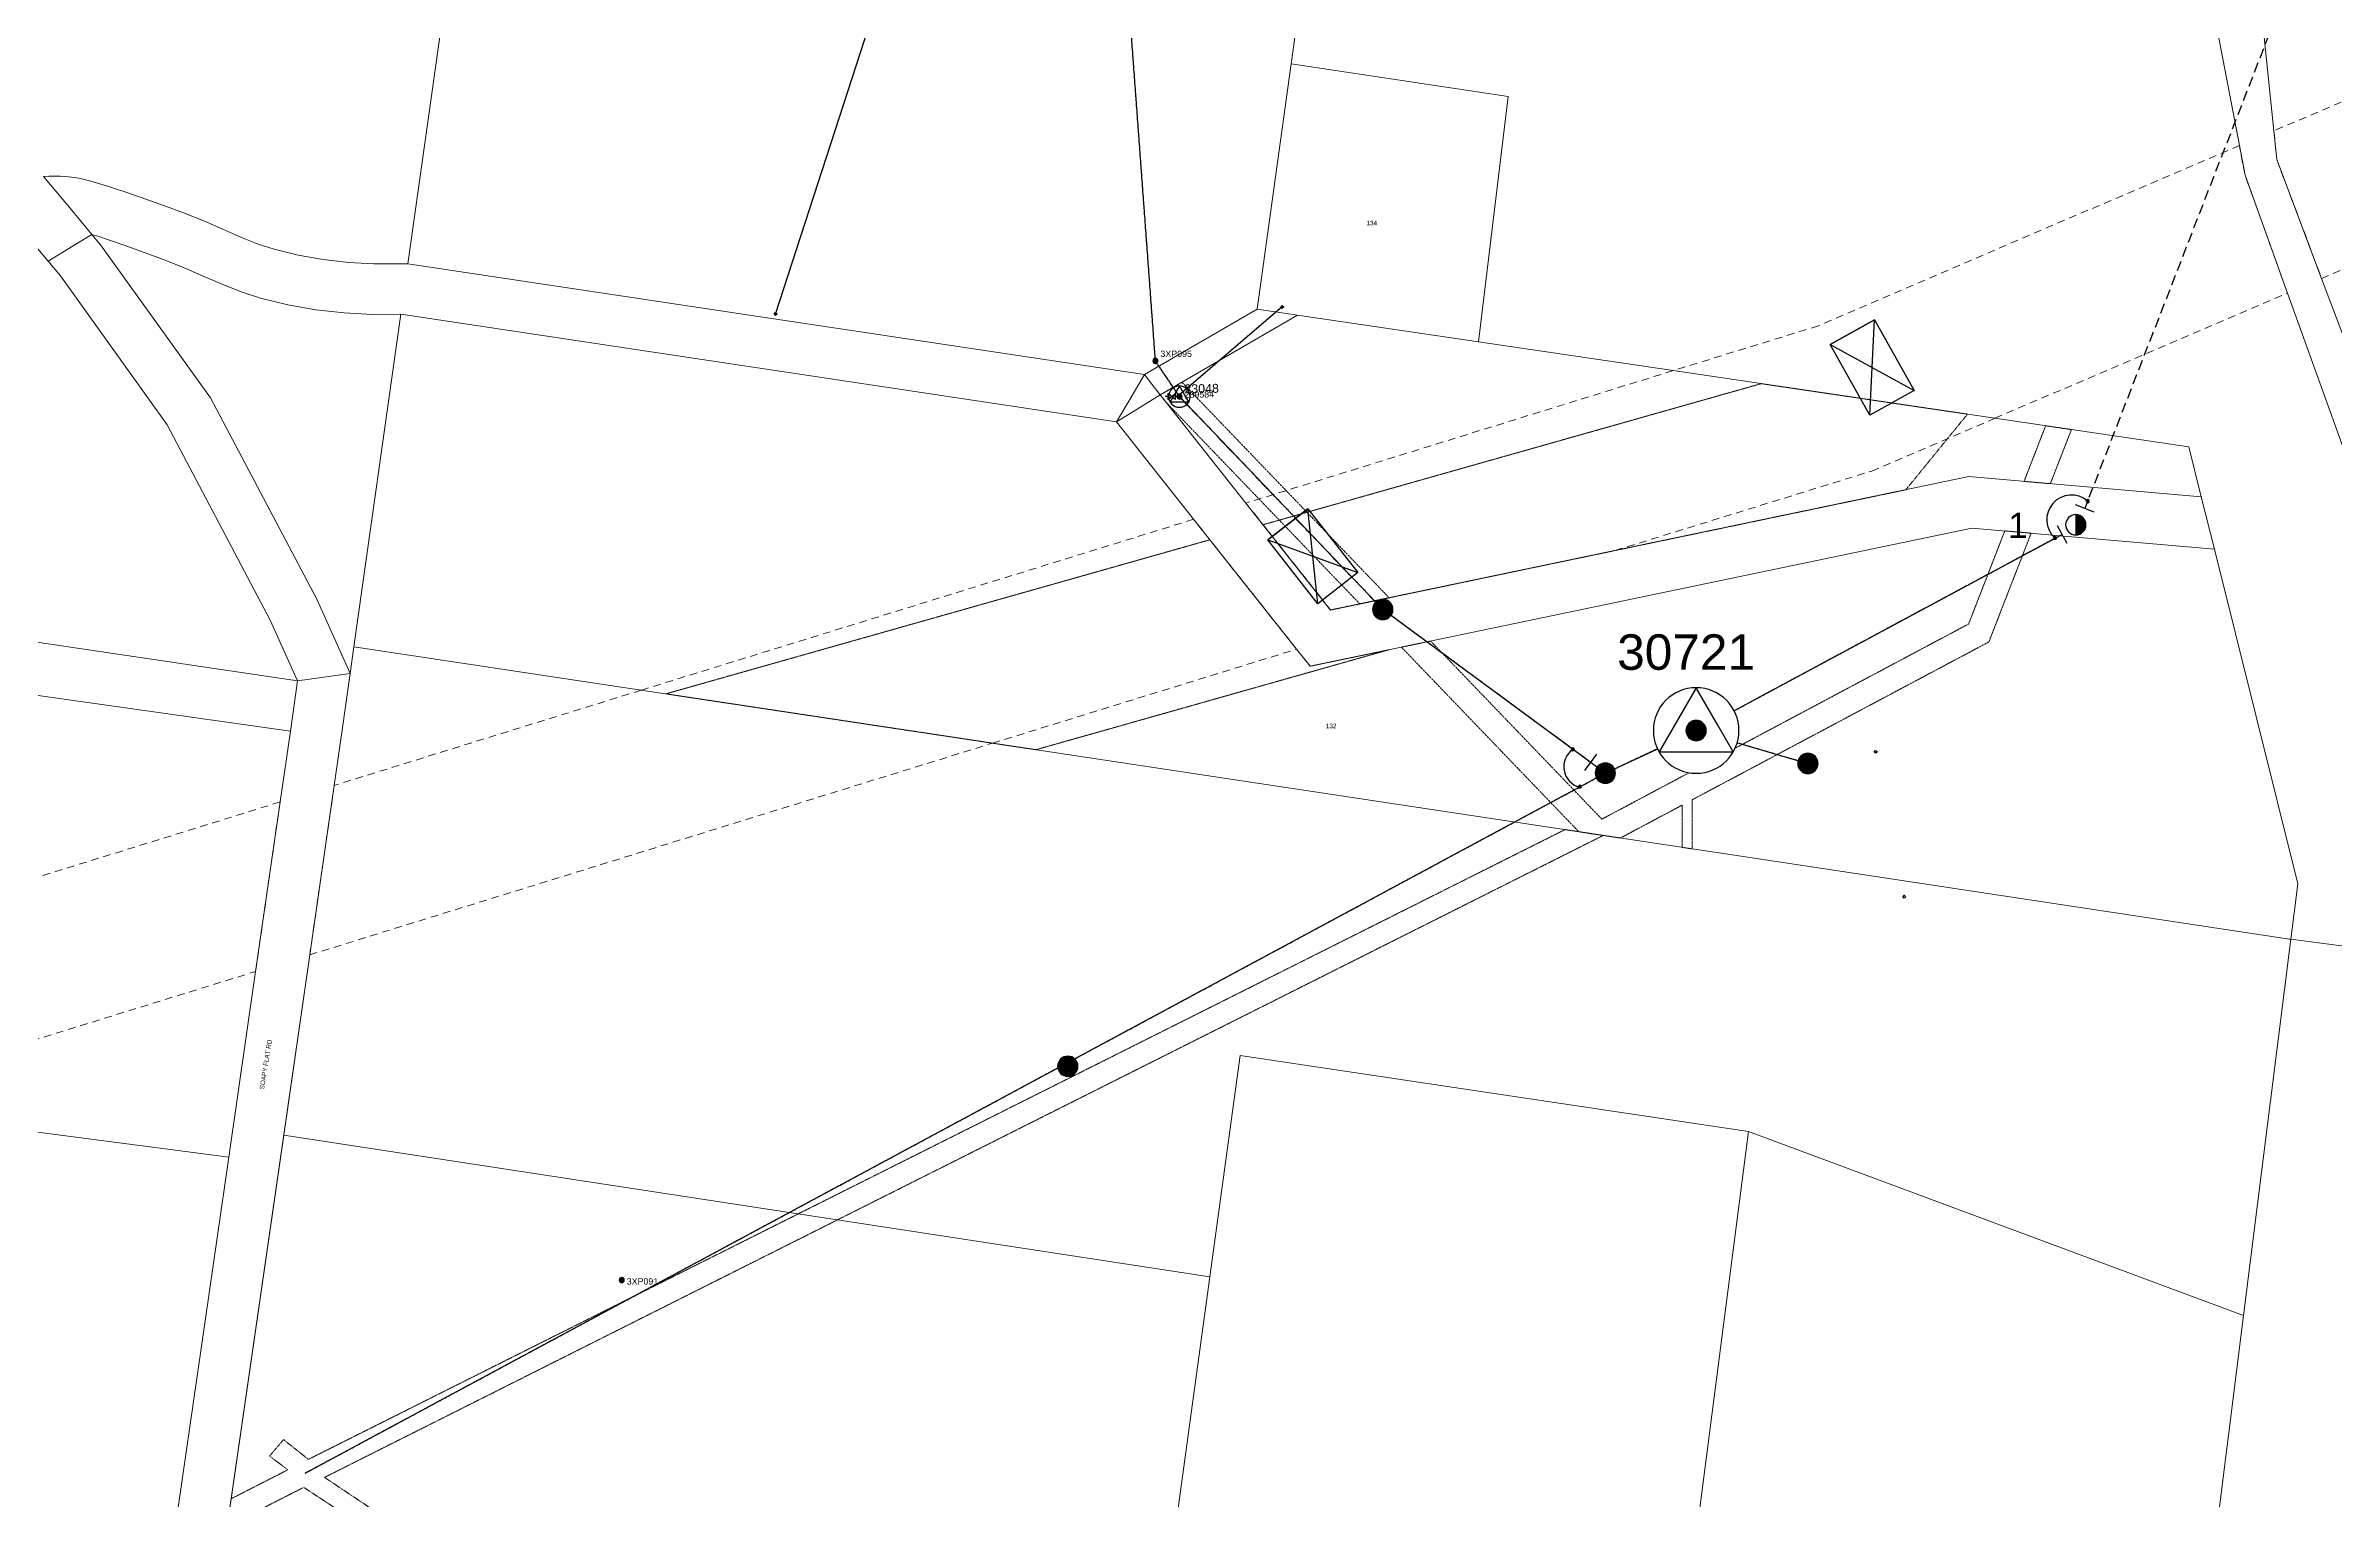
# Model space of a CAD drawing. Header units: metres. Extents: x 253555 to 263174, y 6188199 to 6193202.
# Drawn here: x 257170 to 258073, y 6189116 to 6189690 of the extents above; entities that cross this region are included whole.
import ezdxf
from ezdxf.enums import TextEntityAlignment as Align

# ---------------------------------------------------------------- set-up
doc = ezdxf.new("R2010")
doc.units = ezdxf.units.M
for name, pattern in [('Cable Exist OH', [1, 1, 0]), ('Cable New OH', [6, 4, -2]), ('Dash', [5, 3, -2]), ('HIDDEN', [0.375, 0.25, -0.125]), ('HIDDEN2', [0.1875, 0.125, -0.0625])]:
    doc.linetypes.add(name, pattern=pattern)
doc.layers.get('0').update_dxf_attribs({"color": 6})
for name, color, linetype in [('_User_HV_Exist', 7, 'Continuous'), ('Equip_LV_EXT', 7, 'Continuous'), ('Mains_HV_EXT', 7, 'Continuous'), ('Mains_HV_New_B10', 2, 'Continuous'), ('Mains_LV_EXT', 7, 'Continuous'), ('Notes_SP_MISC', 7, 'Continuous'), ('OH_Details_SP_MISC', 7, 'Continuous'), ('Services_SP_EXT', 7, 'Continuous'), ('Sub_SP_TR_HV_LV_EXT', 7, 'Continuous'), ('Sub_SP_TR_HV_LV_MOD', 3, 'Continuous'), ('SupportsOH_SP_EXT', 7, 'Continuous'), ('SupportsOH_SP_TR_HV_LV_SL_EXT', 7, 'Continuous'), ('SupportsOH_SP_TR_HV_LV_SL_MOD', 3, 'Continuous'), ('SupportsOH_SP_TR_HV_LV_SL_NEW', 2, 'Continuous')]:
    doc.layers.add(name, color=color, linetype=linetype)
for name, color, linetype, lineweight in [('Cadastre Easements_SP_EXT', 9, 'Continuous', 5), ('Cadastre Land Parcels_SP_EXT', 9, 'Continuous', 5), ('Cadastre Other Property_SP_EXT', 9, 'HIDDEN', 5), ('Cadastre Roads_SP_EXT', 9, 'Continuous', 5)]:
    doc.layers.add(name, color=color, linetype=linetype, lineweight=lineweight)
doc.styles.add('POLE_LABEL', font='arial.ttf')
doc.styles.get("Standard").update_dxf_attribs({"font": 'arial.ttf'})

# ---------------------------------------------------------------- blocks, each defined once
blk = doc.blocks.new('SUB_POLE_EXT')
blk.add_wipeout([(0, 4.22), (0.42, 4.2), (0.83, 4.14), (1.21, 4.05), (1.62, 3.9), (1.99, 3.72), (2.35, 3.51), (2.68, 3.26), (2.99, 2.99), (3.28, 2.66), (3.52, 2.34), (3.76, 1.92), (3.9, 1.62), (4.04, 1.23), (4.18, 0.63), (4.22, 0), (4.18, -0.61), (4.06, -1.15), (3.9, -1.62), (3.58, -2.24), (3.22, -2.73), (2.97, -3.01), (2.68, -3.26), (2.36, -3.5), (2, -3.72), (1.64, -3.89), (1.25, -4.03), (0.82, -4.14), (0.42, -4.2), (0, -4.22), (-0.41, -4.2), (-0.8, -4.15), (-1.21, -4.05), (-1.62, -3.9), (-1.99, -3.73), (-2.35, -3.51), (-2.68, -3.26), (-2.96, -3.02), (-3.23, -2.72), (-3.51, -2.35), (-3.71, -2.01), (-3.91, -1.6), (-4.05, -1.21), (-4.16, -0.76), (-4.22, -0.14), (-4.21, 0.39), (-4.14, 0.83), (-4.03, 1.27), (-3.9, 1.63), (-3.71, 2.02), (-3.5, 2.37), (-3.28, 2.67), (-2.99, 2.99), (-2.68, 3.27), (-2.33, 3.52), (-1.98, 3.73), (-1.63, 3.9), (-1.2, 4.05), (-0.78, 4.15), (-0.4, 4.21)])
blk.add_line((2.16, 0.48), (2.16, 0.48, 0))
blk.add_lwpolyline([(-4.22, 0, 1), (4.22, 0, 1)], format="xyb", close=True)
blk.add_lwpolyline([(2.14, 0.52), (0, 4.22), (-3.66, -2.11), (3.66, -2.11)], close=True)
for tag, height, flags, p in [('ASSET_NUM', 3.5, 8, (2, 2)), ('STREET_CODE', 0.2, 9, (1.5, 0)), ('CONSTRUCTED_VOLTAGE', 0.2, 9, (1.5, -0.2)), ('OPERATING_VOLTAGE', 0.2, 9, (1.5, -0.6)), ('OPERATED_BY', 0.2, 9, (1.5, -0.8)), ('ORIENTATION', 0.2, 9, (1.5, -1.2)), ('OWNED_BY', 0.2, 9, (1.5, -1.4)), ('SECONDARY_VOLTAGE', 0.2, 9, (1.5, -1.6)), ('STATE', 0.2, 9, (1.5, -1.8)), ('SUBSTATION_TYPE', 0.2, 9, (1.5, -2)), ('NO_PHASES', 0.2, 9, (1.5, -0.4)), ('MAINTAINED_BY', 0.2, 9, (1.5, -1)), ('USAGE', 0.2, 9, (1.5, -2.2)), ('STREETNAME', 0.2, 9, (1.5, -2.8)), ('SUBURB', 0.2, 9, (1.5, -3)), ('Z', 0.2, 1, (1.5, -3.4)), ('LEGEND', 0.2, 9, (1.5, -2.4)), ('LOCATION', 0.2, 9, (1.5, -2.6)), ('NOTES', 0.2, 9, (1.5, -3.2))]:
    blk.add_attdef(tag, text='', height=height, dxfattribs=dict(flags=flags)).set_placement(p, align=Align.MIDDLE_LEFT)
blk = doc.blocks.new('LV_OH_LINKS_DISTFUSE_EXT')
for p, q in [((0, 0), (0.96, 0)), ((3.84, 0), (4.8, 0))]:
    blk.add_line(p, q)
blk.add_lwpolyline([(3.84, -1.2), (3.84, 1.2), (0.96, -1.2), (0.96, 1.2)], close=True)
at = {"flags": 9}
for tag, p in [('ACTUAL_STATUS', (0, 0)), ('CONSTRUCTED_VOLTAGE', (0, -0.2)), ('OPERATING_VOLTAGE', (0, -0.6)), ('ORIENTATION', (0, -0.8)), ('OWNED_BY', (0, -1)), ('STATE', (0, -1.2)), ('SWITCH_TYPE', (0, -1.4)), ('NO_PHASES', (0, -0.4)), ('USAGE', (0, -1.6)), ('NOTES', (0, -1.8))]:
    blk.add_attdef(tag, text='', height=0.2, dxfattribs=at).set_placement(p, align=Align.MIDDLE_LEFT)
at = {"flags": 1}
blk.add_attdef('Z', (0, 0), '', height=0.2, dxfattribs=at)
blk = doc.blocks.new('CCP_EXT')
blk.add_wipeout([(0, 0.57), (0.57, 0), (0, -0.57), (-0.57, 0)])
blk.add_lwpolyline([(-0.57, 0), (0, 0.57), (0.57, 0), (0, -0.57), (-0.57, 0)])
at = {"flags": 1}
blk.add_attdef('Z', (0, 0), '', height=0.2, dxfattribs=at)
at = {"flags": 9}
for tag, p in [('CCP_TYPE', (0, 0)), ('CONSTRUCTED_VOLTAGE', (0, -0.2)), ('OPERATING_VOLTAGE', (0, -0.6)), ('ORIENTATION', (0, -0.8)), ('OWNED_BY', (0, -1)), ('STATE', (0, -1.8)), ('NO_PHASES', (0, -0.4)), ('USAGE', (0, -1.2)), ('LEGEND', (0, -1.4)), ('LIFE_SUPPORT', (0, -1.6)), ('NOTES', (0, -2))]:
    blk.add_attdef(tag, text='', height=0.2, dxfattribs=at).set_placement(p, align=Align.MIDDLE_LEFT)
blk = doc.blocks.new('POLE_EXT')
blk.add_hatch(color=256).paths.add_polyline_path([(-1, 0, 1), (1, 0, 1)])
blk.add_lwpolyline([(-1, 0, 1), (1, 0, 1)], format="xyb", close=True)
for tag, height, flags, p in [('pNumber', 2.5, 8, (-17.84, 2.07)), ('OWNED_BY', 0.2, 9, (1.35, -0.4)), ('SPECIAL_USE', 0.2, 9, (1.35, -0.8)), ('STATE', 0.2, 9, (1.35, -1)), ('cLV', 0.2, 9, (1.35, -1.4)), ('hDepth', 0.2, 9, (1.35, -1.6)), ('hDia', 0.2, 9, (1.35, -1.8)), ('cHV', 0.2, 9, (1.35, -2)), ('PARENT', 0.2, 9, (1.35, -0.6)), ('USAGE', 0.2, 9, (1.35, -1.2)), ('LBRACKET', 0.2, 9, (1.35, -2.2)), ('cLinedev', 0.2, 9, (1.35, -3.4)), ('pExisting', 0.2, 9, (1.35, -3.8)), ('pFooting', 0.2, 9, (1.35, -4.4)), ('pNew', 0.2, 9, (1.35, -4.6)), ('LExisting', 0.2, 9, (1.35, -2.4)), ('LANTNUMBER', 0.2, 9, (1.35, -2.6)), ('LOther', 0.2, 9, (1.35, -2.8)), ('LRemove', 0.2, 9, (1.35, -3)), ('LEGEND', 0.2, 9, (1.35, -3.2)), ('LOCATION', 0.2, 9, (1.35, -3.6)), ('PFNUMBER', 0.2, 9, (1.35, -4)), ('NEWPFNUMBER', 0.2, 9, (1.35, -4.2)), ('pRelocate', 0.2, 9, (1.35, -5)), ('pRemove', 0.2, 9, (1.35, -5.2)), ('pReplace', 0.2, 9, (1.35, -5.4)), ('pStay', 0.2, 9, (1.35, -5.6)), ('pType', 0.2, 9, (1.35, -5.8)), ('cspan', 0.2, 9, (1.35, -6)), ('STREETNAME', 0.2, 9, (1.35, -6.2)), ('SUBURB', 0.2, 9, (1.35, -6.4)), ('NOTES', 0.2, 9, (1.35, -6.6)), ('MAINTAINED_BY', 0.2, 9, (1.36, -6.81)), ('OPERATED_BY', 0.2, 9, (1.36, -7.01))]:
    blk.add_attdef(tag, text='', height=height, dxfattribs=dict(flags=flags)).set_placement(p, align=Align.MIDDLE_LEFT)
at = {"style": 'POLE_LABEL'}
for tag, height, flags, p in [('ASSET_NUM', 2.5, 8, (2, 2)), ('STRUCTURE_PLANT_NUMBER', 0.2, 9, (1.35, 0.03)), ('STREET_CODE', 0.2, 9, (1.35, -0.2))]:
    blk.add_attdef(tag, text='', height=height, dxfattribs=dict(at, flags=flags)).set_placement(p, align=Align.MIDDLE_LEFT)
at = {"flags": 1}
blk.add_attdef('Z', (1.35, -7.33), '', height=0.2, dxfattribs=at)
blk = doc.blocks.new('End Shackle_NEW')
at = {"flags": 9}
for tag, p in [('OPERATED_BY', (0, -2.01)), ('USAGE', (0, -1.4)), ('NOTES', (0, -1.6)), ('MAINTAINED_BY', (0, -1.81))]:
    blk.add_attdef(tag, text='', height=0.2, dxfattribs=at).set_placement(p, align=Align.MIDDLE_LEFT)
blk.add_wipeout([(-0.25, 0), (-0.25, 1.81), (0.25, 1.82), (0.25, 0)])
blk.add_line((1, 1.81), (-1, 1.81))
at = {"flags": 1}
blk.add_attdef('Z', (0, 0), '', height=0.2, dxfattribs=at)
at = {"flags": 9}
for tag, p in [('CONNECTOR_TYPE', (0, 0)), ('CONSTRUCTED_VOLTAGE', (0, -0.2)), ('OPERATING_VOLTAGE', (0, -0.6)), ('ORIENTATION', (0, -0.8)), ('OWNED_BY', (0, -1)), ('STATE', (0, -1.2)), ('NO_PHASES', (0, -0.4))]:
    blk.add_attdef(tag, text='', height=0.2, dxfattribs=at).set_placement(p, align=Align.MIDDLE_LEFT)
blk = doc.blocks.new('BOND POINT')
blk.add_hatch(color=256).paths.add_polyline_path([(-1, 0, 1), (1, 0, 1)])
blk.add_lwpolyline([(-1, 0, 1), (1, 0, 1)], format="xyb", close=True)
blk = doc.blocks.new('POLE_REPLACE_NEW')
for tag, flags, p in [('cLinedev', 9, (1.5, -3.2)), ('LANTNUMBER', 9, (1.5, -2.4)), ('LOther', 9, (1.5, -2.6)), ('LRemove', 9, (1.5, -2.8)), ('LEGEND', 9, (1.5, -3)), ('pExisting', 9, (1.5, -3.4)), ('PFNUMBER', 9, (1.5, -3.6)), ('NEWPFNUMBER', 9, (1.5, -3.8)), ('pFooting', 9, (1.5, -4)), ('pNew', 9, (1.5, -4.2)), ('pNumber', 9, (1.5, -4.4)), ('pRelocate', 9, (1.5, -4.6)), ('cspan', 9, (1.5, -5.6)), ('SUBURB', 9, (1.5, -5.8)), ('STREETNAME', 9, (1.5, -6)), ('OPERATED_BY', 9, (1.5, -6.6)), ('pRemove', 9, (1.5, -4.8)), ('pReplace', 9, (1.5, -5)), ('pStay', 9, (1.5, -5.2)), ('pType', 9, (1.5, -5.4)), ('LOCATION', 9, (1.5, -6.2)), ('NOTES', 9, (1.5, -6.4)), ('MAINTAINED_BY', 9, (1.5, -6.8)), ('Z', 1, (1.5, -7))]:
    blk.add_attdef(tag, text='', height=0.2, dxfattribs=dict(flags=flags)).set_placement(p, align=Align.MIDDLE_LEFT)
blk.add_wipeout([(0, 1), (-0.13, 0.99), (-0.25, 0.97), (-0.37, 0.93), (-0.48, 0.88), (-0.59, 0.81), (-0.68, 0.73), (-0.77, 0.64), (-0.84, 0.54), (-0.9, 0.43), (-0.95, 0.31), (-0.98, 0.19), (-1, 0.06), (-1, -0.06), (-0.98, -0.19), (-0.95, -0.31), (-0.9, -0.43), (-0.84, -0.54), (-0.77, -0.64), (-0.68, -0.73), (-0.59, -0.81), (-0.48, -0.88), (-0.37, -0.93), (-0.25, -0.97), (-0.13, -0.99), (0, -1), (0.13, -0.99), (0.25, -0.97), (0.37, -0.93), (0.48, -0.88), (0.59, -0.81), (0.68, -0.73), (0.77, -0.64), (0.84, -0.54), (0.9, -0.43), (0.95, -0.31), (0.98, -0.19), (1, -0.06), (1, 0.06), (0.98, 0.19), (0.95, 0.31), (0.9, 0.43), (0.84, 0.54), (0.77, 0.64), (0.68, 0.73), (0.59, 0.81), (0.48, 0.88), (0.37, 0.93), (0.25, 0.97), (0.13, 0.99)])
h = blk.add_hatch(color=256)
edge = h.paths.add_edge_path()
edge.add_arc((0, 0), 1, 270, 450)
edge.add_line((0, 1), (0, -1))
blk.add_lwpolyline([(0, 1), (0, -1)])
at = {"lineweight": -3}
blk.add_arc((0, 0), 1, 90, 270, dxfattribs=at)
blk.add_arc((0, 0), 1, 270, 90)
for tag, height, flags, p in [('ASSET_NUM', 2.5, 8, (2, 2)), ('STREET_CODE', 0.2, 9, (1.5, 0)), ('OWNED_BY', 0.2, 9, (1.5, -0.2)), ('SPECIAL_USE', 0.2, 9, (1.5, -0.6)), ('STATE', 0.2, 9, (1.5, -0.8)), ('cLV', 0.2, 9, (1.5, -1.2)), ('cHV', 0.2, 9, (1.5, -1.8)), ('PARENT', 0.2, 9, (1.5, -0.4)), ('USAGE', 0.2, 9, (1.5, -1)), ('hDepth', 0.2, 9, (1.5, -1.4)), ('hDia', 0.2, 9, (1.5, -1.6)), ('LBRACKET', 0.2, 9, (1.5, -2)), ('LExisting', 0.2, 9, (1.5, -2.2))]:
    blk.add_attdef(tag, text='', height=height, dxfattribs=dict(flags=flags)).set_placement(p, align=Align.MIDDLE_LEFT)
at = {"style": 'POLE_LABEL', "flags": 9}
blk.add_attdef('STRUCTURE_PLANT_NUMBER', text='', height=0.2, dxfattribs=at).set_placement((1.5, 0.24), align=Align.MIDDLE_LEFT)

msp = doc.modelspace()

# ---------------------------------------------------------------- linework, layer by layer
at = {"layer": '_User_HV_Exist', "color": 7, "linetype": 'Cable Exist OH'}
msp.add_lwpolyline([(257822.27, 6189419.92), (257972.03, 6189500.45)], dxfattribs=at)
at = {"layer": 'Cadastre Easements_SP_EXT', "linetype": 'Dash'}
for points in [[(258344.5, 6189716.3), (258818.11, 6189919.11), (258829.85, 6189924.14), (258819.87, 6189986.15), (258816.41, 6189984.67), (258336.7, 6189779.26), (258227.42, 6189732.46), (258049.26, 6189656.24), (258050.38, 6189644.84), (258068.07, 6189598.01), (258344.5, 6189716.3)], [(257543.84, 6189414.65), (257663.76, 6189451.74), (257623.14, 6189502.96), (257405.29, 6189435.57), (257284.19, 6189398), (257274.52, 6189331.15), (257543.84, 6189414.65)], [(256367.58, 6189050.26), (256378.17, 6189053.54), (256821.05, 6189190.72), (256975.03, 6189238.43), (257083.72, 6189272.1), (257253.17, 6189324.6), (257262.83, 6189391.45), (256917.95, 6189284.55), (256831.8, 6189257.85), (256827.97, 6189256.67), (256386.73, 6189120.03), (256376.14, 6189116.75), (256164.79, 6189051.28), (256043.15, 6189013.57), (256157.97, 6188998.93), (256188.99, 6188994.97), (256367.58, 6189050.26)]]:
    msp.add_lwpolyline(points, close=True, dxfattribs=at)
at = {"layer": 'Cadastre Land Parcels_SP_EXT', "linetype": 'Continuous'}
for points in [[(257169.51, 6189638.17), (257171.71, 6189638.29), (257173.92, 6189638.33), (257176.14, 6189638.29), (257178.35, 6189638.16), (257180.54, 6189637.94), (257183.41, 6189637.49), (257186.26, 6189636.84), (257189.09, 6189636.07), (257194.72, 6189634.41), (257195.51, 6189634.16), (257196.3, 6189633.9), (257196.76, 6189633.75), (257202.37, 6189631.9), (257207.99, 6189629.97), (257213.54, 6189628), (257219.03, 6189626), (257224.71, 6189623.9), (257232.79, 6189620.65), (257240.51, 6189617.27), (257247.63, 6189614.14), (257254.21, 6189611.51), (257260.51, 6189609.47), (257269.97, 6189607.2), (257279.82, 6189605.45), (257289.82, 6189604.3), (257299.81, 6189603.76), (257313.23, 6189603.78), (257357.24, 6189916.63)], [(257687.81, 6189870.96), (257661.61, 6189682.68), (257747.23, 6189669.7), (257735.49, 6189572.93), (257812.33, 6189561.61), (257939.23, 6189542.82), (258015.7, 6189531.49), (258020.53, 6189511.86), (258025.76, 6189491.23), (258058.63, 6189359.22), (258055.89, 6189337.28), (258163.53, 6189323.09), (258146.57, 6189352.51), (258146.57, 6189352.51), (258122.42, 6189403.94), (258054.6, 6189592.22), (258037.84, 6189638.74), (258035.61, 6189650.45), (258017.4, 6189745.66)], [(256656.42, 6189530.23), (257269.74, 6189439.25), (257258.94, 6189463.17), (257258.94, 6189463.17), (257218.28, 6189540.26), (257176.18, 6189598.99), (257171.3, 6189604.81), (257154.23, 6189625.16)], [(259546.18, 6189119.14), (259499.09, 6189125.81), (258927, 6189206.69), (258836.19, 6189221.15), (258561.27, 6189264.93), (258446.94, 6189285.6), (258163.53, 6189323.09), (258055.89, 6189337.28), (258037.28, 6189188.93), (258024.11, 6189083.92), (257995.53, 6188925.9), (257993.87, 6188916.74), (257993.79, 6188916.18), (258434.27, 6188866.24), (258638.36, 6188843.12), (258697.92, 6188745.54), (258848.87, 6188731.61), (258906.41, 6188726.3), (259214.46, 6188697.74), (259230.61, 6188808.61), (259415.38, 6188790.25), (259401.16, 6188680.43), (259590.72, 6188662.86)]]:
    msp.add_lwpolyline(points, dxfattribs=at)
for points in [[(258374.44, 6189469.87), (258454.88, 6189482.73), (258485.12, 6189696.86), (258344.5, 6189716.3), (258328.43, 6189718.55), (258227.42, 6189732.46), (258035.73, 6189759.01), (258039.57, 6189749.34), (258049.26, 6189656.24), (258050.38, 6189644.84), (258068.07, 6189598.01), (258089.81, 6189540.3), (258114.64, 6189455.47), (258177.97, 6189447.24), (258170.15, 6189379.99), (258374.44, 6189469.87)], [(257735.49, 6189572.93), (257747.23, 6189669.7), (257661.61, 6189682.68), (257648.21, 6189585.87), (257664.1, 6189583.51), (257735.49, 6189572.93)], [(257291.96, 6189452.6), (257310.44, 6189583.84), (257299.34, 6189583.76), (257288.13, 6189584.37), (257276.93, 6189585.66), (257265.88, 6189587.61), (257255.09, 6189590.21), (257247.43, 6189592.69), (257239.92, 6189595.68), (257232.48, 6189598.94), (257225.03, 6189602.21), (257217.51, 6189605.23), (257212.15, 6189607.22), (257206.78, 6189609.17), (257201.39, 6189611.08), (257195.98, 6189612.94), (257190.56, 6189614.74), (257189.41, 6189615.1), (257188.64, 6189615.35), (257192.05, 6189611.28), (257235.4, 6189550.91), (257277.31, 6189471.48), (257290.48, 6189442.2), (257291.96, 6189452.6)], [(256635.64, 6189533.32), (256443.86, 6189561.77), (256417.74, 6189359.58), (256639.27, 6189330.43), (256839.21, 6189304.12), (256905.86, 6189295.35), (256930.11, 6189467.02), (257266.88, 6189419.44), (257269.74, 6189439.25), (256656.42, 6189530.23), (256635.64, 6189533.32)], [(257253.17, 6189324.6), (257262.83, 6189391.45), (257266.88, 6189419.44), (256930.11, 6189467.02), (256905.86, 6189295.35), (256839.21, 6189304.12), (256831.8, 6189257.85), (256821.05, 6189190.72), (256778.02, 6188922.07), (256926.55, 6188902.97), (256975.03, 6189238.43), (256981.82, 6189285.43), (257083.72, 6189272.1), (257242.58, 6189251.33), (257253.17, 6189324.6)], [(257264.24, 6189260.05), (257629.52, 6189204.11), (257641.45, 6189291.38), (257841.99, 6189261.44), (258037.28, 6189188.93), (258055.89, 6189337.28), (258055.43, 6189337.38), (257863.41, 6189366.35), (257660.4, 6189397.03), (257543.84, 6189414.65), (257405.29, 6189435.57), (257291.96, 6189452.6), (257290.48, 6189442.2), (257288.07, 6189425.41), (257287.85, 6189423.52), (257284.19, 6189398), (257274.52, 6189331.15), (257264.24, 6189260.05)], [(257576.6, 6188816.97), (257780.99, 6188789.43), (257841.99, 6189261.44), (257641.45, 6189291.38), (257629.52, 6189204.11), (257576.6, 6188816.97)], [(257242.58, 6189251.33), (257083.72, 6189272.1), (256981.82, 6189285.43), (256975.03, 6189238.43), (256926.55, 6188902.97), (257187.39, 6188869.43), (257242.58, 6189251.33)], [(257207.33, 6188866.73), (257576.6, 6188816.97), (257629.52, 6189204.11), (257264.24, 6189260.05), (257207.33, 6188866.73)], [(257778.11, 6188769.6), (257970.48, 6188744.08), (257976.54, 6188788.8), (257981, 6188821.7), (257984.81, 6188849.89), (257993.79, 6188916.18), (257993.87, 6188916.74), (257995.52, 6188925.9), (258024.11, 6189083.92), (258037.28, 6189188.93), (257841.99, 6189261.44), (257780.99, 6188789.43), (257778.11, 6188769.6)]]:
    msp.add_lwpolyline(points, close=True, dxfattribs=at)
at = {"layer": 'Cadastre Other Property_SP_EXT', "linetype": 'HIDDEN2'}
for points in [[(257650.54, 6189500.83), (257677.16, 6189467.19), (257904.06, 6189514.62), (257928.38, 6189544.44), (257847.05, 6189556.48), (257650.54, 6189500.83)], [(257959.22, 6189539.87), (257950.69, 6189517.92), (257961.07, 6189517.02), (257969.37, 6189538.36), (257959.22, 6189539.87)], [(257700.11, 6189451.48), (257669.09, 6189445), (257629.55, 6189494.88), (257414.99, 6189434.11), (257560.95, 6189412.07), (257700.11, 6189451.48)], [(257769.64, 6189380.56), (257273.98, 6189132.12), (257264.2, 6189139.93), (257258.68, 6189133.44), (257265.88, 6189127.99), (257243.55, 6189116.61), (257241.92, 6189105.71), (257272.15, 6189121.08), (257455.51, 6189000.61), (257460.97, 6189003.97), (257280.36, 6189125.02), (257784.71, 6189378.26), (257769.64, 6189380.56)]]:
    msp.add_lwpolyline(points, close=True, dxfattribs=at)
at = {"layer": 'Cadastre Roads_SP_EXT', "linetype": 'Continuous'}
for points in [[(257290.48, 6189442.2), (257277.31, 6189471.48), (257235.4, 6189550.91), (257192.05, 6189611.28), (257188.64, 6189615.35), (257181.18, 6189610.82), (257171.3, 6189604.81), (257176.18, 6189598.99), (257218.28, 6189540.26), (257258.94, 6189463.17), (257269.74, 6189439.25), (257280.11, 6189440.73), (257290.48, 6189442.2)], [(257284.19, 6189398), (257287.85, 6189423.52), (257288.07, 6189425.41), (257290.48, 6189442.2), (257280.11, 6189440.73), (257269.74, 6189439.25), (257266.88, 6189419.44), (257262.83, 6189391.45), (257253.17, 6189324.6), (257242.58, 6189251.33), (257187.39, 6188869.43), (257195.65, 6188868.31), (257207.33, 6188866.73), (257274.52, 6189331.15), (257284.19, 6189398)]]:
    msp.add_lwpolyline(points, close=True, dxfattribs=at)
at = {"layer": 'Mains_HV_EXT', "color": 7, "linetype": 'Cable Exist OH'}
for points in [[(257785.52, 6189402.82), (257821.35, 6189419.64)], [(257272.67, 6189126.67), (257785.52, 6189402.82)]]:
    msp.add_lwpolyline(points, dxfattribs=at)
at = {"layer": 'Mains_HV_EXT', "color": 7, "linetype": 'Continuous'}
for centre, radius, start, end in [((257969.38, 6189502.8), 9.73, 48.77372, 228.24201), ((257777.49, 6189405.37), 8.34, 124.46899, 254.83935)]:
    msp.add_arc(centre, radius, start, end, dxfattribs=at).dxf.unprotected_set("ltscale", 0)
at = {"layer": 'Mains_HV_New_B10', "linetype": 'Cable New OH'}
msp.add_lwpolyline([(257972.03, 6189500.45), (258150.22, 6189958.68)], dxfattribs=at)
at = {"layer": 'Mains_LV_EXT', "linetype": 'Cable Exist OH'}
msp.add_lwpolyline([(257819.73, 6189420.11), (257865.42, 6189406.65)], dxfattribs=at)
at = {"layer": 'Notes_SP_MISC', "color": 7, "flags": 128}
for points in [[(257907.33, 6189553.73), (257889.86, 6189543.99), (257874.27, 6189571.94), (257891.74, 6189581.68)], [(257889.86, 6189543.99), (257891.74, 6189581.68), (257874.27, 6189571.94), (257907.33, 6189553.73)], [(257687.86, 6189481.95), (257672.11, 6189469.63), (257652.4, 6189494.83), (257668.15, 6189507.15)], [(257672.11, 6189469.63), (257668.15, 6189507.15), (257652.4, 6189494.83), (257687.86, 6189481.95)]]:
    msp.add_lwpolyline(points, close=True, dxfattribs=at)
at = {"layer": 'OH_Details_SP_MISC', "color": 7, "linetype": 'Continuous', "flags": 128}
for points in [[(257821.08, 6189419.28), (257972.01, 6189500.44)], [(257821.6, 6189419.56), (257865.42, 6189406.65)]]:
    msp.add_lwpolyline(points, dxfattribs=at)
at = {"layer": 'OH_Details_SP_MISC', "color": 7, "linetype": 'Continuous'}
for points in [[(257785.52, 6189402.82), (257821.08, 6189419.28)], [(257272.67, 6189126.67), (257785.52, 6189402.82)]]:
    msp.add_lwpolyline(points, dxfattribs=at)

# ---------------------------------------------------------------- block references
at = {"layer": 'Equip_LV_EXT', "rotation": 343.5883915421839}
msp.add_blockref('LV_OH_LINKS_DISTFUSE_EXT', (257820.42, 6189419.91), dxfattribs=at)
at = {"layer": 'Mains_HV_EXT', "color": 7, "linetype": 'Continuous', "xscale": 0.6, "yscale": 0.6, "zscale": 0.6}
for p in [(257975.79, 6189510.12), (257962.89, 6189495.54), (257772.75, 6189412.22), (257775.51, 6189397.44)]:
    msp.add_blockref('BOND POINT', p, dxfattribs=at).dxf.unprotected_set("ltscale", 0)
at = {"layer": 'Sub_SP_TR_HV_LV_EXT'}
ref = msp.add_blockref('SUB_POLE_EXT', (257617.57, 6189551.37), dxfattribs=at)
ref.add_attrib('ASSET_NUM', '23048', dxfattribs={"layer": '0', "height": 3.5, "rotation": 1}).set_placement((257619.57, 6189551.62), align=Align.BOTTOM_LEFT)
at = {"layer": 'SupportsOH_SP_EXT', "xscale": 4, "yscale": 4, "zscale": 4}
msp.add_blockref('POLE_EXT', (257865.42, 6189406.65), dxfattribs=at)
at = {"layer": 'SupportsOH_SP_TR_HV_LV_SL_EXT'}
ref = msp.add_blockref('POLE_EXT', (257608.06, 6189565.49), dxfattribs=at)
ref.add_attrib('ASSET_NUM', '3XP095', dxfattribs={"layer": '0', "height": 2.5, "style": 'POLE_LABEL'}).set_placement((257610.06, 6189566.24), align=Align.BOTTOM_LEFT)
at = {"layer": 'SupportsOH_SP_TR_HV_LV_SL_EXT', "xscale": 4, "yscale": 4, "zscale": 4}
msp.add_blockref('POLE_EXT', (257697.74, 6189467.41), dxfattribs=at)
at = {"layer": 'SupportsOH_SP_TR_HV_LV_SL_EXT'}
ref = msp.add_blockref('POLE_EXT', (257397.56, 6189202.84), dxfattribs=at)
ref.add_attrib('ASSET_NUM', '3XP091', dxfattribs={"layer": '0', "height": 2.5, "style": 'POLE_LABEL'}).set_placement((257399.56, 6189203.59), align=Align.TOP_LEFT)
at = {"layer": 'SupportsOH_SP_TR_HV_LV_SL_MOD', "xscale": 4, "yscale": 4, "zscale": 4}
msp.add_blockref('POLE_EXT', (257573.5, 6189287.18), dxfattribs=at)

# ---------------------------------------------------------------- texts
at = {"layer": 'Cadastre Land Parcels_SP_EXT'}
for s, p in [('134', (257691.33, 6189618.94)), ('132', (257675.3, 6189420.54))]:
    msp.add_text(s, height=1.8, dxfattribs=at).set_placement(p)
at = {"layer": 'Cadastre Roads_SP_EXT'}
msp.add_text('SOAPY FLAT RD', height=1.8, rotation=80.9106, dxfattribs=at).set_placement((257256.49, 6189277.97))

# ---------------------------------------------------------------- next in the draw order: linework, layer by layer
at = {"layer": 'Cadastre Land Parcels_SP_EXT', "linetype": 'Continuous'}
for points in [[(257687.81, 6189870.96), (257357.24, 6189916.63), (257313.23, 6189603.78), (257603.71, 6189560.07), (257648.21, 6189585.87), (257661.61, 6189682.68), (257687.81, 6189870.96)], [(258025.76, 6189491.23), (257930.05, 6189499.51), (257669.08, 6189444.99), (257663.76, 6189451.74), (257623.14, 6189502.96), (257592.79, 6189541.35), (257310.44, 6189583.84), (257291.96, 6189452.6), (257405.29, 6189435.57), (257543.84, 6189414.65), (257660.4, 6189397.03), (257863.41, 6189366.35), (258055.43, 6189337.38), (258055.89, 6189337.28), (258058.63, 6189359.22), (258025.76, 6189491.23)], [(258020.53, 6189511.86), (258015.7, 6189531.49), (257939.23, 6189542.82), (257812.33, 6189561.61), (257735.49, 6189572.93), (257664.1, 6189583.51), (257609.99, 6189552.02), (257643.77, 6189509.38), (257677.16, 6189467.18), (257789.34, 6189490.64), (257928.88, 6189519.8), (258020.53, 6189511.86)]]:
    msp.add_lwpolyline(points, close=True, dxfattribs=at)
at = {"layer": 'Cadastre Other Property_SP_EXT', "linetype": 'HIDDEN2'}
msp.add_lwpolyline([(257700.24, 6189472.02), (257618.57, 6189557.02), (257610, 6189552.03), (257612.37, 6189549.03), (257688.69, 6189469.6), (257700.24, 6189472.02)], close=True, dxfattribs=at)
at = {"layer": 'Cadastre Roads_SP_EXT', "linetype": 'Continuous'}
msp.add_lwpolyline([(257643.77, 6189509.38), (257609.99, 6189552.02), (257600.93, 6189546.4), (257592.79, 6189541.35), (257623.14, 6189502.96), (257663.76, 6189451.74), (257669.08, 6189444.99), (257930.05, 6189499.51), (258025.76, 6189491.23), (258020.53, 6189511.86), (257928.88, 6189519.8), (257789.34, 6189490.64), (257677.16, 6189467.18), (257643.77, 6189509.38)], close=True, dxfattribs=at)
at = {"layer": 'Mains_HV_EXT', "linetype": 'Cable Exist OH'}
msp.add_lwpolyline([(257617.59, 6189551.35), (257617.57, 6189551.37), (257608.1, 6189565.42), (257595.08, 6189742.08), (257586.23, 6189806.11), (257572.56, 6189935.13)], dxfattribs=at)
at = {"layer": 'Mains_HV_EXT', "color": 7, "linetype": 'Cable Exist OH'}
msp.add_lwpolyline([(257785.52, 6189402.82), (257697.74, 6189467.41), (257617.59, 6189551.35)], dxfattribs=at)

# ---------------------------------------------------------------- next in the draw order: block references
at = {"layer": 'Equip_LV_EXT', "rotation": 180.0000000000001}
msp.add_blockref('LV_OH_LINKS_DISTFUSE_EXT', (257616.77, 6189551.37), dxfattribs=at)
at = {"layer": 'SupportsOH_SP_TR_HV_LV_SL_EXT'}
ref = msp.add_blockref('POLE_EXT', (257617.57, 6189551.37), dxfattribs=at)
ref.add_attrib('ASSET_NUM', '289584', dxfattribs={"layer": '0', "height": 2.5, "rotation": 1, "style": 'POLE_LABEL'}).set_placement((257619.57, 6189552.12), align=Align.MIDDLE_LEFT)

# ---------------------------------------------------------------- next in the draw order: block references
at = {"layer": 'Services_SP_EXT'}
for p, rotation in [((257458.27, 6189583.95), 90.0000000000002), ((257892.15, 6189411.24), 8.619067774130205)]:
    msp.add_blockref('CCP_EXT', p, dxfattribs=dict(at, rotation=rotation))
for p in [(257658.12, 6189586.75), (257903.41, 6189354.14)]:
    msp.add_blockref('CCP_EXT', p, dxfattribs=at)

# ---------------------------------------------------------------- next in the draw order: linework, layer by layer
at = {"layer": 'Cadastre Easements_SP_EXT', "linetype": 'Dash'}
msp.add_lwpolyline([(257789.34, 6189490.64), (257890.64, 6189522.02), (257939.23, 6189542.82), (258054.6, 6189592.22), (258037.85, 6189638.74), (258035.61, 6189650.45), (257869.56, 6189579.3), (257812.33, 6189561.61), (257643.77, 6189509.38), (257677.16, 6189467.18), (257789.34, 6189490.64)], close=True, dxfattribs=at)
at = {"layer": 'Cadastre Other Property_SP_EXT', "linetype": 'HIDDEN2'}
msp.add_lwpolyline([(257943.1, 6189498.39), (257928.83, 6189461.68), (257784.17, 6189384.68), (257716.65, 6189454.94), (257705.1, 6189452.53), (257775.07, 6189379.71), (257791.47, 6189377.23), (257815.84, 6189390.21), (257815.85, 6189373.55), (257819.85, 6189372.95), (257819.84, 6189392.34), (257936.81, 6189454.59), (257953.49, 6189497.5), (257943.1, 6189498.39)], close=True, dxfattribs=at)
at = {"layer": 'Cadastre Roads_SP_EXT', "linetype": 'Continuous'}
for points in [[(257597.93, 6189550.16), (257603.71, 6189560.07), (257313.23, 6189603.78), (257299.81, 6189603.76), (257289.82, 6189604.3), (257279.82, 6189605.45), (257269.97, 6189607.2), (257260.51, 6189609.47), (257254.21, 6189611.51), (257247.63, 6189614.14), (257240.51, 6189617.27), (257232.79, 6189620.65), (257224.71, 6189623.9), (257219.03, 6189626), (257213.54, 6189628), (257207.99, 6189629.97), (257202.37, 6189631.9), (257196.76, 6189633.75), (257196.3, 6189633.9), (257195.51, 6189634.16), (257194.72, 6189634.41), (257189.09, 6189636.07), (257186.26, 6189636.84), (257183.41, 6189637.49), (257180.54, 6189637.94), (257178.35, 6189638.16), (257176.14, 6189638.29), (257173.92, 6189638.33), (257171.71, 6189638.29), (257169.51, 6189638.17), (257179.84, 6189625.85), (257188.64, 6189615.35), (257189.41, 6189615.1), (257190.56, 6189614.74), (257195.98, 6189612.94), (257201.39, 6189611.08), (257206.78, 6189609.17), (257212.15, 6189607.22), (257217.51, 6189605.23), (257225.03, 6189602.21), (257232.48, 6189598.94), (257239.92, 6189595.68), (257247.43, 6189592.69), (257255.09, 6189590.21), (257265.88, 6189587.61), (257276.93, 6189585.66), (257288.13, 6189584.37), (257299.34, 6189583.76), (257310.44, 6189583.84), (257592.79, 6189541.35), (257597.93, 6189550.16)], [(257664.1, 6189583.51), (257648.21, 6189585.87), (257603.71, 6189560.07), (257606.62, 6189556.34), (257609.99, 6189552.02), (257664.1, 6189583.51)]]:
    msp.add_lwpolyline(points, close=True, dxfattribs=at)
at = {"layer": 'Services_SP_EXT'}
for points in [[(257458.27, 6189583.95), (257572.56, 6189936.13)], [(257658.12, 6189586.75), (257616.77, 6189551.37)]]:
    msp.add_lwpolyline(points, dxfattribs=at)

# ---------------------------------------------------------------- next in the draw order: block references
at = {"layer": 'Mains_HV_EXT', "color": 7, "linetype": 'Cable Exist OH', "xscale": 4, "yscale": 4, "zscale": 4, "rotation": 338.746960215836}
msp.add_blockref('End Shackle_NEW', (257972.03, 6189500.45), dxfattribs=at).dxf.unprotected_set("ltscale", 0)
at = {"layer": 'Mains_HV_EXT', "color": 7, "linetype": 'Continuous', "xscale": 4, "yscale": 4, "zscale": 4, "rotation": 53.65466252847316}
msp.add_blockref('End Shackle_NEW', (257785.52, 6189402.82), dxfattribs=at).dxf.unprotected_set("ltscale", 0)

# ---------------------------------------------------------------- next in the draw order: linework, layer by layer
at = {"layer": 'OH_Details_SP_MISC', "color": 7, "linetype": 'Continuous', "flags": 128}
msp.add_lwpolyline([(257785.52, 6189402.82), (257697.74, 6189467.41), (257617.57, 6189551.37)], dxfattribs=at)

# ---------------------------------------------------------------- next in the draw order: block references
at = {"layer": 'Mains_HV_EXT', "color": 7, "linetype": 'Cable Exist OH', "xscale": 4, "yscale": 4, "zscale": 4, "rotation": 118.2687696225524}
msp.add_blockref('End Shackle_NEW', (257972.03, 6189500.45), dxfattribs=at).dxf.unprotected_set("ltscale", 0)
at = {"layer": 'SupportsOH_SP_TR_HV_LV_SL_MOD', "xscale": 4, "yscale": 4, "zscale": 4}
msp.add_blockref('POLE_EXT', (257785.52, 6189402.82), dxfattribs=at)

# ---------------------------------------------------------------- next in the draw order: block references
at = {"layer": 'Sub_SP_TR_HV_LV_MOD'}
ref = msp.add_blockref('SUB_POLE_EXT', (257821.35, 6189419.64), dxfattribs=dict(at, xscale=4, yscale=4, zscale=4))
ref.add_attrib('ASSET_NUM', '30721', dxfattribs={"layer": '0', "height": 14}).set_placement((257844.59, 6189439.39), align=Align.BOTTOM_RIGHT)
at = {"layer": 'SupportsOH_SP_TR_HV_LV_SL_NEW', "color": 7, "linetype": 'Continuous'}
ref = msp.add_blockref('POLE_REPLACE_NEW', (257971.09, 6189500.82), dxfattribs=dict(at, xscale=4, yscale=4, zscale=4))
ref.add_attrib('pNumber', '1', dxfattribs={"height": 10}).set_placement((257944.41, 6189500.58), align=Align.MIDDLE_LEFT)

# ---------------------------------------------------------------- next in the draw order: block references
at = {"layer": 'SupportsOH_SP_TR_HV_LV_SL_MOD', "xscale": 4, "yscale": 4, "zscale": 4}
msp.add_blockref('POLE_EXT', (257821.35, 6189419.64), dxfattribs=at)

doc.saveas('drawing.dxf')
